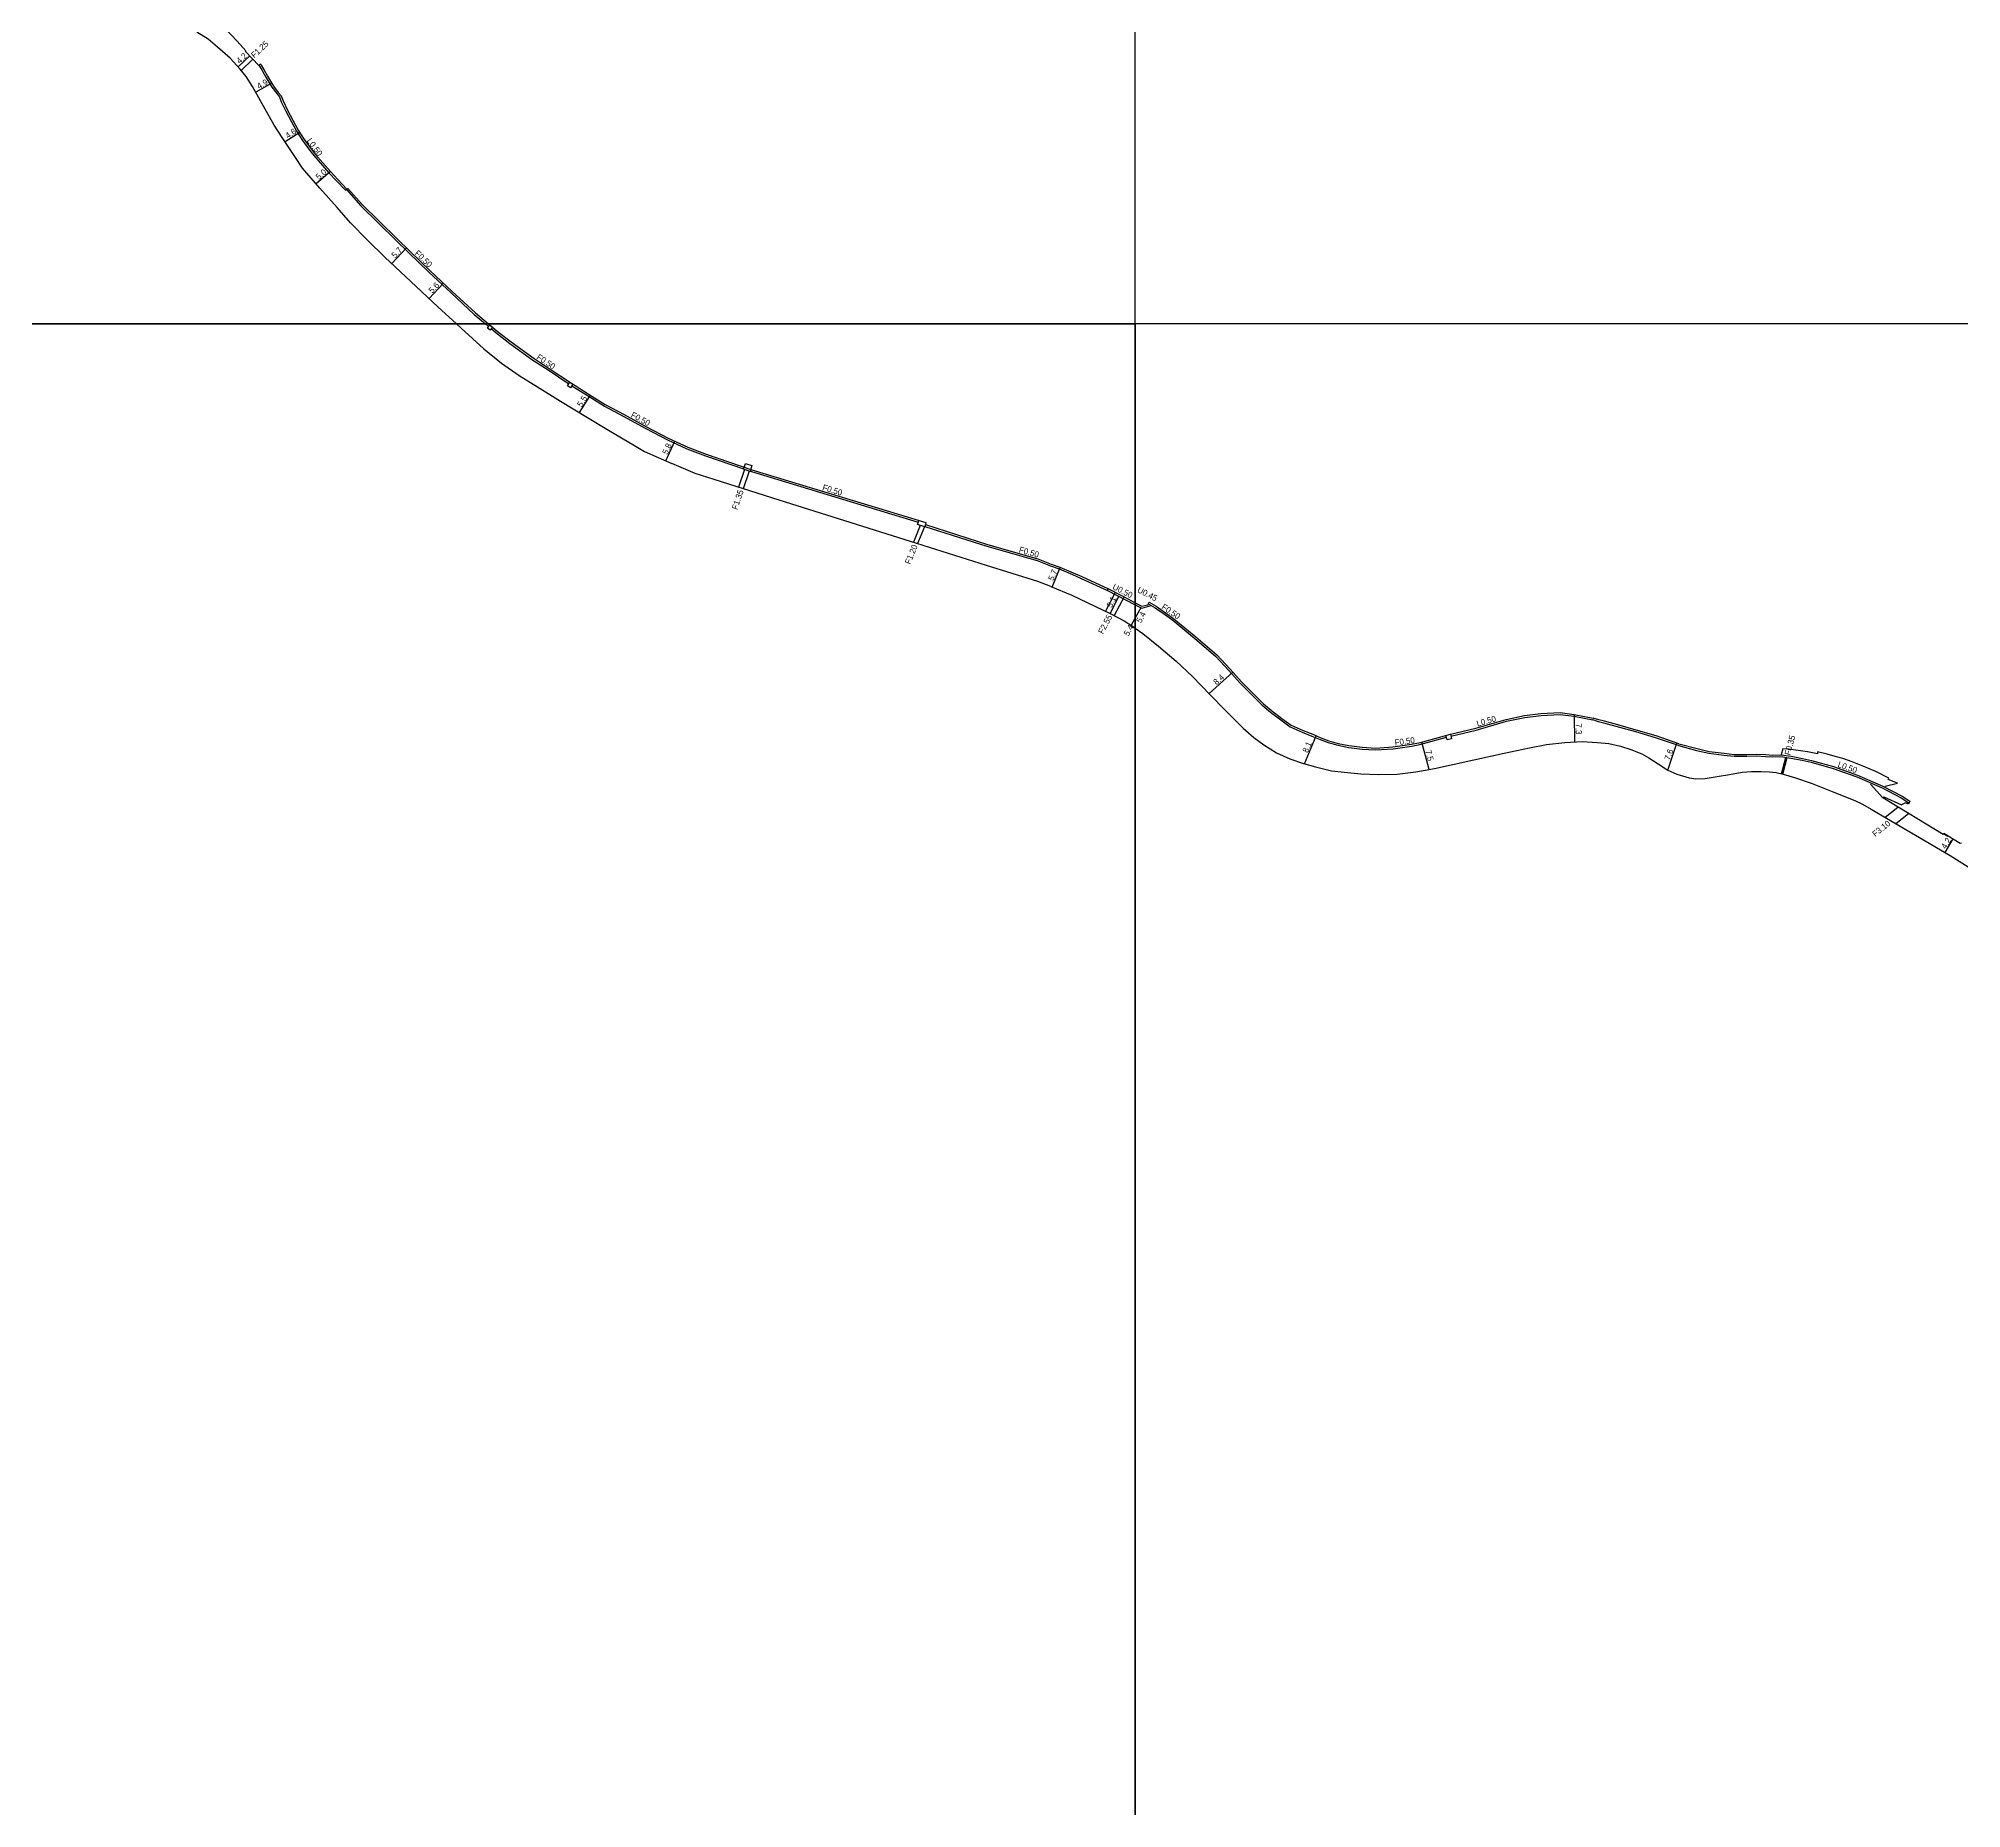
# Model space of a CAD drawing. Header units: metres. Extents: x -24000 to -20000, y -96000 to -93000.
# Drawn here: x -21891 to -21381, y -94593 to -94124 of the extents above; entities that cross this region are included whole.
import ezdxf

# ---------------------------------------------------------------- set-up
doc = ezdxf.new("R2010")
doc.units = ezdxf.units.M
doc.header["$LTSCALE"] = 2.5
for name, color, linetype in [('その他', 7, 'Continuous'), ('側溝・桝', 7, 'Continuous'), ('図郭', 7, 'Continuous'), ('幅員', 7, 'Continuous'), ('歩道・分離帯・安全施設', 7, 'Continuous'), ('道路', 7, 'Continuous')]:
    doc.layers.add(name, color=color, linetype=linetype)
doc.styles.get("Standard").update_dxf_attribs({"font": ''})
doc.styles.get('Standard').set_extended_font_data('@MS PGothic')

msp = doc.modelspace()

# ---------------------------------------------------------------- linework, layer by layer
at = {"layer": 'その他'}
msp.add_lwpolyline([(-21401.48, -94322.68), (-21401.32, -94322.51), (-21398.08, -94321.64), (-21400.52, -94320.69), (-21400.38, -94320.31), (-21403.69, -94318.7), (-21406.56, -94317.44), (-21410.1, -94315.99), (-21412.58, -94315.17), (-21414.63, -94314.57), (-21416.74, -94313.99), (-21419.25, -94313.37), (-21419.32, -94313.95), (-21421.93, -94313.41), (-21423.19, -94313.19), (-21426.85, -94312.7), (-21428.47, -94312.55), (-21428.9, -94314.16)], dxfattribs=at)
at = {"layer": '側溝・桝', "ltscale": 0.5, "flags": 128}
for points in [[(-21837.65, -94131.94), (-21834.59, -94129.04)], [(-21836.83, -94132.9), (-21833.78, -94129.89)], [(-21703.54, -94238.55), (-21705.14, -94243.28)], [(-21702.27, -94238.99), (-21703.85, -94243.68)], [(-21656.99, -94253.4), (-21658.78, -94257.88)], [(-21655.83, -94253.75), (-21657.68, -94258.23)], [(-21605.3, -94271.15), (-21607.85, -94276.15)], [(-21607.33, -94270.67), (-21600, -94274.41)], [(-21602.95, -94272.36), (-21605.59, -94277.29)], [(-21600, -94274.41), (-21598.29, -94275.28), (-21595.76, -94274.63)], [(-21428.84, -94319.19), (-21427.71, -94314.88)], [(-21428.5, -94319.28), (-21427.34, -94314.9)], [(-21401.35, -94330.71), (-21398, -94328)], [(-21398.5, -94332.4), (-21395.14, -94329.73)]]:
    msp.add_lwpolyline(points, dxfattribs=at)
at = {"layer": '側溝・桝'}
for points in [[(-21832.14, -94131.48), (-21832, -94131.71), (-21831.33, -94132.87), (-21830.32, -94134.68), (-21828.73, -94137.28), (-21827.42, -94139.02), (-21826.75, -94139.86), (-21826.24, -94141.15), (-21825.01, -94143.65), (-21822.17, -94148.94)], [(-21822.17, -94148.94), (-21820.58, -94151.46), (-21818.67, -94154.04), (-21817.63, -94155.38), (-21813.61, -94159.96), (-21811.63, -94162.15), (-21809.22, -94164.63), (-21808.85, -94164.3)], [(-21808.98, -94164.42), (-21805.15, -94168.73), (-21795.9, -94177.83), (-21792.55, -94181.09), (-21787.12, -94186.31), (-21781.27, -94191.83), (-21775.12, -94197.5), (-21772.12, -94200)], [(-21772.12, -94200), (-21771.31, -94200.68)], [(-21770.6, -94201.27), (-21768.94, -94202.65), (-21765.68, -94205.17), (-21759.56, -94209.62), (-21755.56, -94212.21), (-21750.04, -94215.88)], [(-21749.24, -94216.4), (-21744.19, -94219.55)], [(-21744.19, -94219.55), (-21740.65, -94221.77), (-21735.68, -94224.46), (-21729.7, -94227.69), (-21723.93, -94230.73), (-21718.77, -94233.13)], [(-21718.77, -94233.13), (-21713.88, -94234.98), (-21703.77, -94238.43)], [(-21702.01, -94239.03), (-21701.71, -94239.13), (-21657.49, -94252.56)], [(-21655.71, -94253.68), (-21639.3, -94258.91), (-21625.96, -94262.73), (-21622.45, -94264.13), (-21620.17, -94264.94)], [(-21620.17, -94264.94), (-21616.62, -94266.43), (-21614.33, -94267.42), (-21607.33, -94270.67), (-21607.11, -94270.22)], [(-21596.56, -94274.14), (-21594.75, -94275.25)], [(-21594.75, -94275.25), (-21592.26, -94276.94), (-21590.06, -94278.54), (-21584.24, -94283.32), (-21578.75, -94288.04), (-21575.26, -94291.85), (-21572.26, -94295.21), (-21566.41, -94301.05), (-21564.2, -94302.86), (-21561.48, -94304.94), (-21558.95, -94306.75), (-21555.76, -94308.18), (-21553.2, -94309.19), (-21551.02, -94310.11), (-21548.87, -94310.94), (-21546.33, -94311.65), (-21543.47, -94312.19), (-21539.93, -94312.63), (-21536.41, -94312.89), (-21531.72, -94312.56), (-21526.74, -94311.88), (-21524.31, -94311.37), (-21517.57, -94309.53)], [(-21516.38, -94309.21), (-21509.7, -94307.6), (-21501.67, -94305.28), (-21496.81, -94304.26), (-21492.49, -94303.71), (-21487.44, -94303.45), (-21483.82, -94303.96)], [(-21483.82, -94303.96), (-21481.11, -94304.47), (-21478.82, -94304.92)], [(-21456.1, -94311.71), (-21462.18, -94309.66), (-21467.42, -94308.12), (-21471.68, -94306.89), (-21475.85, -94305.74), (-21477.31, -94305.4), (-21478.82, -94304.92)], [(-21456.1, -94311.71), (-21451.3, -94312.99), (-21448.03, -94313.75), (-21444.07, -94314.24), (-21441.34, -94314.54), (-21438.02, -94314.54), (-21435.42, -94314.48), (-21433.01, -94314.59), (-21431.31, -94314.73), (-21428.99, -94314.65), (-21426.31, -94315.05), (-21423.37, -94315.59), (-21420.98, -94316.15), (-21415.16, -94317.77), (-21408.87, -94319.98), (-21402.14, -94322.89), (-21397.12, -94325.57), (-21395.65, -94326.53), (-21395.04, -94326.94)]]:
    msp.add_lwpolyline(points, dxfattribs=at)
at = {"layer": '側溝・桝', "ltscale": 0.5, "flags": 128}
for points in [[(-21771, -94200.29), (-21770.31, -94200.86), (-21770.92, -94201.71), (-21771.65, -94201.12)], [(-21749.77, -94215.46), (-21749.36, -94215.73), (-21748.97, -94215.98), (-21749.59, -94216.96), (-21750.38, -94216.43)], [(-21703.78, -94238.47), (-21703.27, -94237.02), (-21701.57, -94237.54), (-21702.03, -94239.08)], [(-21657.3, -94252.1), (-21655.45, -94252.66), (-21655.56, -94253.2), (-21655.74, -94253.77), (-21657.74, -94253.18)], [(-21517.7, -94309.05), (-21516.51, -94308.73), (-21516.2, -94309.89), (-21517.38, -94310.23)]]:
    msp.add_lwpolyline(points, close=True, dxfattribs=at)
at = {"layer": '図郭'}
for points in [[(-22400, -94200), (-21600, -94200), (-21600, -93600), (-22400, -93600)], [(-22400, -94800), (-21600, -94800), (-21600, -94200), (-22400, -94200)], [(-21600, -94800), (-20800, -94800), (-20800, -94200), (-21600, -94200)]]:
    msp.add_lwpolyline(points, close=True, dxfattribs=at)
at = {"layer": '幅員', "flags": 128}
for points in [[(-21834.59, -94129.04), (-21837.65, -94131.94)], [(-21828.76, -94136.27), (-21832.99, -94138.67)], [(-21821.36, -94149.28), (-21825.21, -94151.77)], [(-21813.21, -94159.65), (-21816.99, -94162.93)], [(-21793.05, -94179.9), (-21796.93, -94184.04)], [(-21783.27, -94189.26), (-21787.08, -94193.3)], [(-21747.2, -94223.53), (-21744.3, -94218.9)], [(-21724.39, -94236.33), (-21721.96, -94231.09)], [(-21622.06, -94269.73), (-21619.88, -94264.52)], [(-21580.47, -94297.91), (-21574.18, -94292.3)], [(-21483.52, -94310.74), (-21483.62, -94303.49)], [(-21555.2, -94316.54), (-21552.09, -94309.12)], [(-21522.15, -94318.03), (-21524.12, -94310.8)], [(-21458.94, -94318.22), (-21456.52, -94311.04)], [(-21385.5, -94340.07), (-21383.3, -94336.46)]]:
    msp.add_lwpolyline(points, dxfattribs=at)
at = {"layer": '幅員'}
for points in [[(-21606.67, -94276.71), (-21604.35, -94272.19)], [(-21600, -94277.96), (-21598.48, -94275.18)], [(-21601.06, -94279.9), (-21600, -94277.96)]]:
    msp.add_lwpolyline(points, dxfattribs=at)
at = {"layer": '歩道・分離帯・安全施設', "ltscale": 0.5, "flags": 128}
msp.add_lwpolyline([(-21401.97, -94325.59), (-21405.22, -94321.95)], dxfattribs=at)
at = {"layer": '歩道・分離帯・安全施設', "ltscale": 0.5}
msp.add_lwpolyline([(-21384.83, -94335.79), (-21385.92, -94335.12)], dxfattribs=at)
at = {"layer": '道路'}
for points in [[(-21807.92, -94173.22), (-21811.47, -94169.18), (-21816.01, -94164.07), (-21820.61, -94158.76), (-21822.51, -94155.96), (-21825.96, -94150.61), (-21828.12, -94147.34), (-21831.7, -94140.95), (-21833.88, -94137.11), (-21835.57, -94134.52), (-21837.13, -94132.51), (-21839.74, -94129.62), (-21843.12, -94126.67), (-21845.63, -94124.63), (-21848.6, -94122.75)], [(-21835.68, -94127.88), (-21835.62, -94127.72), (-21837.94, -94125.11), (-21839.53, -94123.42), (-21840.7, -94122.33)], [(-21831.78, -94131.11), (-21832.21, -94131.56), (-21835.68, -94127.88)], [(-21831.78, -94131.11), (-21831.57, -94131.46), (-21830.89, -94132.62), (-21829.89, -94134.42), (-21828.31, -94137), (-21827.02, -94138.72), (-21826.31, -94139.6), (-21825.78, -94140.95), (-21824.56, -94143.42), (-21821.74, -94148.67)], [(-21821.74, -94148.67), (-21820.17, -94151.17), (-21818.27, -94153.74), (-21817.25, -94155.06), (-21813.24, -94159.63), (-21811.27, -94161.8), (-21808.85, -94164.3), (-21808.58, -94164.12), (-21804.79, -94168.38), (-21795.55, -94177.48), (-21792.2, -94180.73), (-21786.78, -94185.95), (-21780.93, -94191.46), (-21774.79, -94197.12), (-21771.34, -94200)], [(-21807.92, -94173.22), (-21803.42, -94177.81), (-21798.76, -94182.33), (-21791.88, -94188.78), (-21784.74, -94195.51), (-21779.85, -94200)], [(-21779.85, -94200), (-21778.61, -94201.14), (-21772.54, -94206.63), (-21767.88, -94210.44), (-21763.23, -94213.67), (-21758.35, -94216.72), (-21752.31, -94220.46), (-21745.13, -94224.77), (-21739.57, -94228.16), (-21732.65, -94232.27), (-21730.02, -94233.84), (-21722.79, -94237.04)], [(-21771.34, -94200), (-21768.63, -94202.26), (-21765.38, -94204.77), (-21759.28, -94209.2), (-21755.29, -94211.8), (-21749.36, -94215.73), (-21743.93, -94219.13)], [(-21743.93, -94219.13), (-21740.4, -94221.34), (-21735.44, -94224.02), (-21729.47, -94227.25), (-21723.71, -94230.28), (-21718.55, -94232.68)], [(-21620, -94264.47), (-21616.42, -94265.97), (-21614.12, -94266.96), (-21607.11, -94270.22), (-21602.95, -94272.36)], [(-21622.39, -94269.6), (-21616.84, -94271.87), (-21606.67, -94276.71), (-21602.97, -94278.68), (-21600.74, -94280.1), (-21600, -94280.63)], [(-21602.95, -94272.36), (-21600, -94273.88)], [(-21600, -94273.88), (-21598.26, -94274.77)], [(-21598.26, -94274.77), (-21596.71, -94274.42), (-21596.3, -94273.71)], [(-21596.3, -94273.71), (-21594.49, -94274.82)], [(-21594.49, -94274.82), (-21591.97, -94276.53), (-21589.75, -94278.14), (-21583.92, -94282.94), (-21578.4, -94287.68), (-21574.88, -94291.52), (-21571.89, -94294.87), (-21566.08, -94300.68), (-21563.89, -94302.46), (-21561.18, -94304.53), (-21558.7, -94306.31), (-21555.57, -94307.72), (-21553.01, -94308.73), (-21550.83, -94309.64), (-21548.71, -94310.46), (-21546.22, -94311.16), (-21543.39, -94311.69), (-21539.88, -94312.13), (-21536.41, -94312.39), (-21531.77, -94312.06), (-21526.82, -94311.39), (-21524.43, -94310.88), (-21516.51, -94308.73), (-21509.83, -94307.12), (-21501.79, -94304.79), (-21496.89, -94303.76), (-21492.54, -94303.21), (-21487.42, -94302.95), (-21483.75, -94303.46)], [(-21600, -94280.63), (-21598.04, -94282.03), (-21593.81, -94285.35), (-21589.18, -94289.39), (-21584.88, -94293.38), (-21580.15, -94298.24), (-21576.2, -94302.36), (-21571.38, -94307.14), (-21568.56, -94309.54), (-21565.91, -94311.49), (-21562.6, -94313.6), (-21559.04, -94315.25), (-21555.4, -94316.49), (-21552.23, -94317.33), (-21547.98, -94318.37), (-21543.77, -94318.88), (-21540.21, -94319.18), (-21535.6, -94319.39), (-21530.62, -94319.29), (-21525.72, -94318.66), (-21520.7, -94317.78), (-21515.5, -94316.64), (-21510.29, -94315.54), (-21502.29, -94313.76), (-21495.61, -94312.28), (-21491.09, -94311.44), (-21486.18, -94310.88), (-21481.6, -94310.63), (-21477.56, -94310.88), (-21474.53, -94311.14), (-21471.46, -94311.91), (-21468.77, -94312.72), (-21465.79, -94313.95)], [(-21483.75, -94303.46), (-21481.02, -94303.98), (-21478.67, -94304.45)], [(-21455.98, -94311.22), (-21462.03, -94309.18), (-21467.28, -94307.64), (-21471.55, -94306.41), (-21475.73, -94305.26), (-21477.18, -94304.91), (-21478.67, -94304.45)], [(-21405.05, -94328.53), (-21384.17, -94340.85), (-21379.35, -94343.83), (-21379.2, -94343.69)], [(-21386.03, -94335.24), (-21385.78, -94334.94), (-21381.49, -94337.57), (-21381.12, -94337.49)]]:
    msp.add_lwpolyline(points, dxfattribs=at)
at = {"layer": '道路', "ltscale": 0.5, "flags": 128}
for points in [[(-21718.55, -94232.68), (-21713.71, -94234.5), (-21701.56, -94238.65), (-21655.45, -94252.66), (-21655.56, -94253.2), (-21639.16, -94258.43), (-21625.8, -94262.26), (-21622.28, -94263.66), (-21620, -94264.47)], [(-21622.39, -94269.6), (-21625.83, -94268.29), (-21639.45, -94264.05), (-21659.51, -94257.65), (-21694.3, -94246.67), (-21711.57, -94241.26), (-21716.56, -94239.63), (-21722.79, -94237.04)], [(-21465.79, -94313.95), (-21463.97, -94314.96), (-21461.5, -94316.59), (-21458.94, -94318.22), (-21456.56, -94319.28), (-21453.3, -94320.25), (-21451.54, -94320.51), (-21449.03, -94320.42), (-21445.9, -94319.94), (-21442.55, -94319.36), (-21439.2, -94318.75), (-21436.77, -94318.57), (-21434.17, -94318.57), (-21431.97, -94318.66), (-21430.2, -94318.84), (-21428.36, -94319.31), (-21425.36, -94320.17), (-21420.72, -94321.76), (-21414.92, -94324.06), (-21409.38, -94326.3), (-21407.34, -94327.24), (-21405.05, -94328.53)], [(-21386.03, -94335.24), (-21401.97, -94325.59), (-21401.72, -94325.28), (-21397, -94327.45)]]:
    msp.add_lwpolyline(points, dxfattribs=at)
at = {"layer": '道路', "ltscale": 0.5}
msp.add_lwpolyline([(-21455.98, -94311.22), (-21451.18, -94312.5), (-21447.95, -94313.26), (-21444.01, -94313.74), (-21441.31, -94314.04), (-21438.03, -94314.04), (-21435.41, -94313.98), (-21432.97, -94314.1), (-21431.29, -94314.23), (-21428.96, -94314.15), (-21426.22, -94314.56), (-21423.27, -94315.1), (-21420.86, -94315.67), (-21415.01, -94317.29), (-21408.68, -94319.52), (-21401.93, -94322.44), (-21396.87, -94325.14), (-21394.86, -94326.44), (-21395.17, -94327.27), (-21396, -94326.92), (-21397, -94327.45)], dxfattribs=at)

# ---------------------------------------------------------------- texts
at = {"layer": '側溝・桝'}
for s, rotation, p in [('F1.25', 43.4309, (-21833.35, -94129.71)), ('L0.50', 306.5437, (-21819.59, -94151.53)), ('F0.50', 316.1053, (-21791.04, -94181.5)), ('F0.50', 327.0033, (-21758.79, -94209.23)), ('F0.50', 331.646, (-21733.79, -94224.63)), ('F1.35', 71.34, (-21705.43, -94249.38)), ('F0.50', 343.1002, (-21683.03, -94244.02)), ('F1.20', 67.5398, (-21659.65, -94263.85)), ('F0.50', 344.0089, (-21630.95, -94260.52)), ('U0.50', 332.8473, (-21606.2, -94270.19)), ('U0.45', 332.7222, (-21599.65, -94270.99)), ('F0.50', 325.8021, (-21593.22, -94275.38)), ('F2.55', 61.8249, (-21608.54, -94282.31)), ('L0.50', 16.1344, (-21509.33, -94306.72)), ('F0.50', 7.7, (-21531.17, -94311.73)), ('F0.35', 75.1926, (-21426.5, -94314.43)), ('L0.50', 340.6342, (-21414.06, -94317.36)), ('F3.10', 38.4958, (-21403.98, -94335.99))]:
    msp.add_text(s, height=1.6, rotation=rotation, dxfattribs=at).set_placement(p)
at = {"layer": '幅員'}
for s, rotation, p in [('4.2', 43.4309, (-21837.23, -94131.2)), ('4.9', 29.5522, (-21832.12, -94137.89)), ('4.6', 32.8222, (-21824.51, -94151.02)), ('5.0', 40.9372, (-21816.25, -94161.96)), ('5.7', 46.8727, (-21796.04, -94182.73)), ('5.6', 46.6783, (-21786.23, -94192.04)), ('5.5', 57.979, (-21746.64, -94222.17)), ('5.8', 65.0886, (-21723.95, -94234.77)), ('5.7', 67.2249, (-21621.69, -94268.2)), ('5.1', 62.8473, (-21606.25, -94275.34)), ('5.4', 61.3988, (-21598.47, -94279.39)), ('5.4', 61.3988, (-21601.77, -94282.83)), ('8.4', 41.7378, (-21578.47, -94295.79)), ('7.3', 270.8446, (-21483.34, -94305.85)), ('8.1', 67.245, (-21554.31, -94313.77)), ('7.5', 285.2458, (-21523.22, -94313.13)), ('7.6', 71.335, (-21458.37, -94315.74)), ('4.2', 58.5354, (-21385.29, -94339.25))]:
    msp.add_text(s, height=1.6, rotation=rotation, dxfattribs=at).set_placement(p)

doc.saveas('drawing.dxf')
